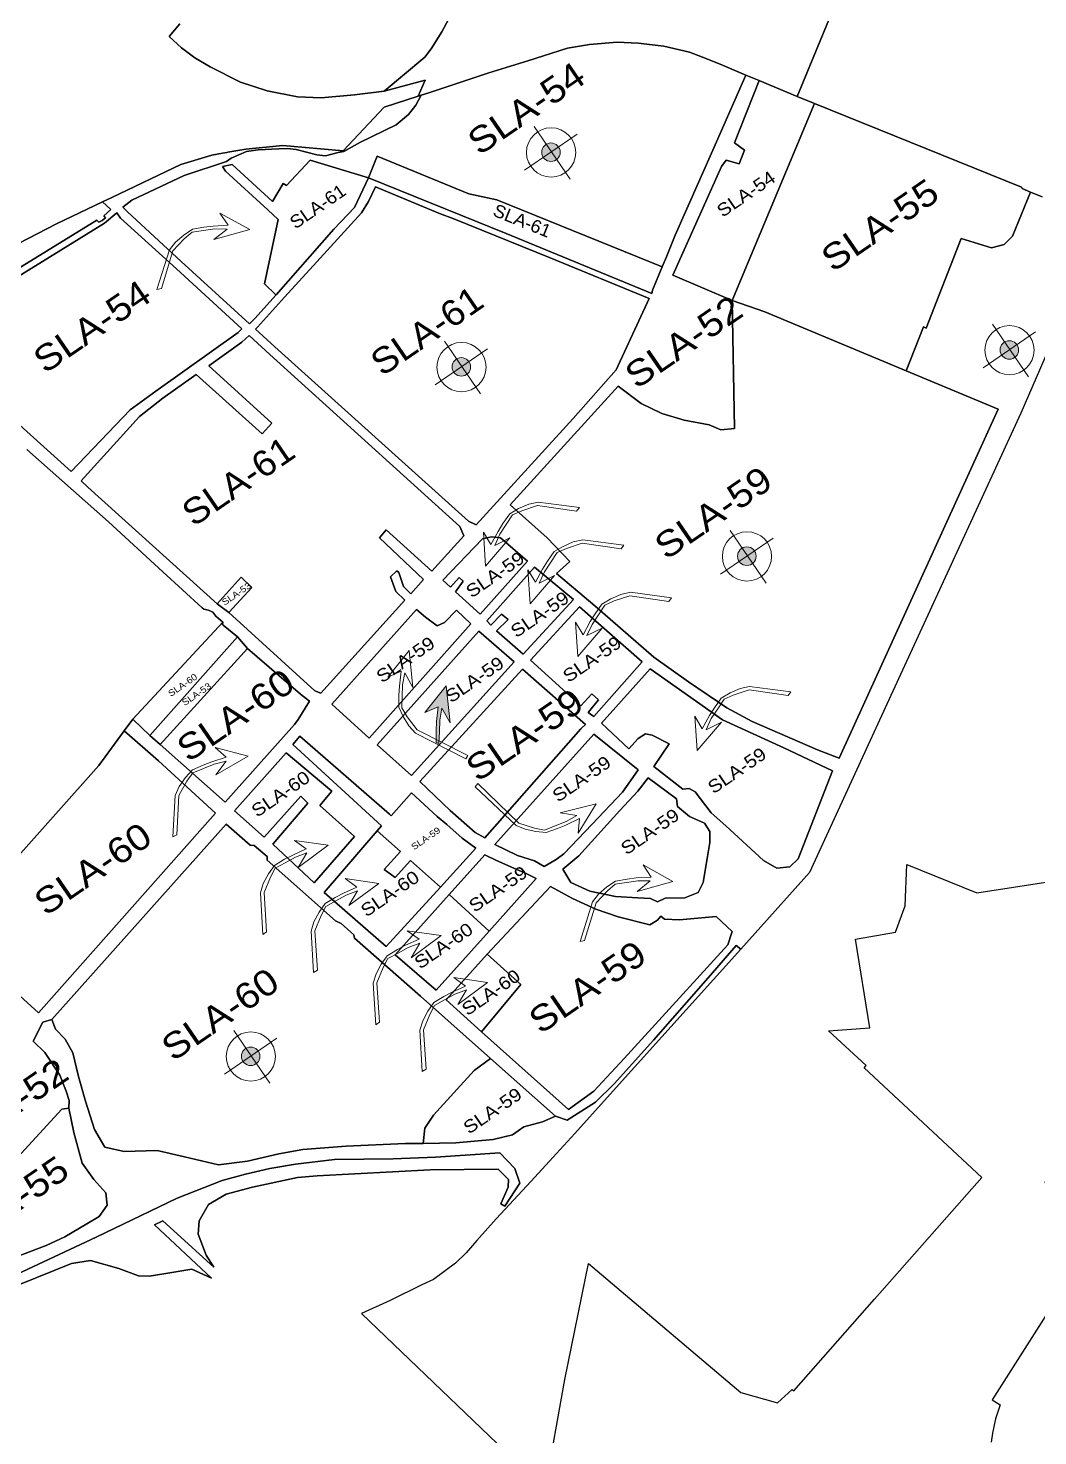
# Model space of a CAD drawing. Header units: metres. Extents: x 263924 to 318888, y 5017073 to 5064560.
# Drawn here: x 289017 to 292786, y 5038411 to 5043666 of the extents above; entities that cross this region are included whole.
import ezdxf

# ---------------------------------------------------------------- set-up
doc = ezdxf.new("R2010")
doc.units = ezdxf.units.M
doc.header["$LTSCALE"] = 38
for name, color, linetype, lineweight in [('1', 7, 'Continuous', 25), ('60', 7, 'Continuous', 13), ('61', 7, 'Continuous', 13)]:
    doc.layers.add(name, color=color, linetype=linetype, lineweight=lineweight)
doc.layers.add('6', color=7, linetype='Continuous')

msp = doc.modelspace()

# ---------------------------------------------------------------- hatches: boundary and pattern name
at = {"layer": '60'}
msp.add_hatch(color=256, dxfattribs=at).paths.add_polyline_path([(290591.66, 5041072.3), (290577.6, 5041210.77), (290497.74, 5041111.3), (290547.35, 5041133.17), (290541.12, 5041077.86), (290539.47, 5041043.57), (290539.63, 5040999.39), (290550.41, 5040996.26), (290551.71, 5041039.43), (290553.02, 5041082.59), (290561.06, 5041128.02)])
at = {"layer": '61'}
for points in [[(290987.99, 5043174.25, 1), (290948.86, 5043231.39, 1)], [(292699.29, 5042436.22, 1), (292660.16, 5042493.36, 1)], [(290653.38, 5042372.94, 1), (290614.25, 5042430.08, 1)], [(291719.25, 5041666.35, 1), (291680.12, 5041723.49, 1)], [(289866.95, 5039799.61, 1), (289827.82, 5039856.75, 1)]]:
    msp.add_hatch(color=256, dxfattribs=at).paths.add_polyline_path(points)

# ---------------------------------------------------------------- linework, layer by layer
at = {"layer": '1'}
for points in [[(292801.72, 5043036.15), (292758.26, 5043054.26), (292728.12, 5043066.85), (292725.12, 5043072.45), (291951.82, 5043384.46), (291887.14, 5043411.46), (292082.69, 5043884.55), (291992.48, 5043926.31), (292026.15, 5043972.61), (292106.07, 5043948.02), (292208.66, 5044192.09), (292269.11, 5044344.23), (292220.13, 5044364.11), (292237.12, 5044400.24), (292281.02, 5044379.59)], [(292082.69, 5043884.55), (291887.14, 5043411.46), (291748.48, 5043469.34), (291745.67, 5043470.52), (291696.5, 5043491.04), (291600.17, 5043531.25), (291533.69, 5043557.91), (291486.26, 5043576.94), (291389.74, 5043598.86), (291293.98, 5043610.25), (291215.37, 5043613.11), (291111.73, 5043604.44), (291030.44, 5043591.43), (290881.7, 5043543.95), (290737.02, 5043498.87), (290512.71, 5043425.1), (290483.83, 5043415.61), (290472.38, 5043411.84), (290498.32, 5043471.87), (290346.17, 5043430.74), (290497.59, 5043558.03), (290520.89, 5043588.59), (290561.18, 5043651.66), (290614.72, 5043751.85)], [(290614.72, 5043751.85), (290561.18, 5043651.66), (290520.89, 5043588.59), (290497.59, 5043558.03), (290346.17, 5043430.74), (290235.02, 5043417.55), (290110.69, 5043406.46), (290022.33, 5043409.36), (289909.08, 5043431.7), (289809.98, 5043464.4), (289695.89, 5043521.14), (289639.32, 5043555.48), (289588.95, 5043593.08), (289543.48, 5043634.56), (289583.02, 5043682.45)], [(289583.02, 5043682.45), (289543.48, 5043634.56), (289588.95, 5043593.08), (289639.32, 5043555.48), (289695.89, 5043521.14), (289809.98, 5043464.4), (289909.08, 5043431.7), (290022.33, 5043409.36), (290110.69, 5043406.46), (290235.02, 5043417.55), (290346.17, 5043430.74)], [(290390.98, 5043305.22), (290436.52, 5043343.28), (290464.22, 5043378.51), (290483.83, 5043415.61), (290512.71, 5043425.1), (290737.02, 5043498.87), (290881.7, 5043543.95), (291030.44, 5043591.43), (291111.73, 5043604.44), (291215.37, 5043613.11), (291293.98, 5043610.25), (291389.74, 5043598.86), (291486.26, 5043576.94), (291533.69, 5043557.91), (291600.17, 5043531.25), (291696.5, 5043491.04), (291572.51, 5043210.13)], [(290346.17, 5043430.74), (290498.32, 5043471.87), (290472.38, 5043411.84), (290345.68, 5043371.36), (290192.97, 5043208.33), (289966.9, 5043228.21), (289829.73, 5043213.77), (289762.39, 5043202.46), (289758.34, 5043201.78), (289742.14, 5043199.06), (289702.46, 5043192.38), (289586.37, 5043156.55), (289329.11, 5043033.94), (289294.01, 5043017.21), (289122.09, 5042935.27), (288590.27, 5042661.12)], [(289832.05, 5043205.43), (289774.56, 5043180.49), (289757.58, 5043168.64), (289599.1, 5043115.6), (289403.56, 5043023.95), (289370.11, 5042997.17), (289387.69, 5042979.92), (289588.35, 5042794.85), (289843.26, 5042562.09), (289862.4, 5042581.92), (289942.32, 5042670.28), (290158.4, 5042915.58), (290234.76, 5042996.14), (290287.12, 5043107.64), (290801.45, 5042899.47), (291344.74, 5042676.05), (291347.99, 5042687.33), (291384.1, 5042775.03), (291399.6, 5042812.67), (291432.68, 5042893), (291572.51, 5043210.13), (291696.5, 5043491.04), (291745.67, 5043470.52), (291653.3, 5043238.11), (291690.84, 5043210.37)], [(288896.18, 5042717.56), (289272.85, 5042949.28), (289280.06, 5042941.55), (289293.44, 5042948.25), (289305.27, 5042958.55), (289298.58, 5042965.24), (289325.31, 5042988.95), (289294.01, 5043017.21), (289329.11, 5043033.94), (289586.37, 5043156.55), (289702.46, 5043192.38), (289742.14, 5043199.06), (289758.34, 5043201.78), (289762.39, 5043202.46), (289829.73, 5043213.77), (289966.9, 5043228.21), (290192.97, 5043208.33), (290345.68, 5043371.36), (290472.38, 5043411.84), (290483.83, 5043415.61), (290464.22, 5043378.51), (290436.52, 5043343.28), (290390.98, 5043305.22), (290254.51, 5043239.44), (290195.2, 5043206.08), (290173.74, 5043201.23), (290126.51, 5043189.62), (290094.58, 5043192.82), (290017.27, 5043212.83), (289984.66, 5043216.53), (289953.06, 5043215.69), (289875.75, 5043211.99), (289832.05, 5043205.43)], [(291572.51, 5043210.13), (291432.68, 5042893), (291399.6, 5042812.67), (291384.1, 5042775.03), (290766.4, 5043025.29), (290661.25, 5043047.4), (290319.88, 5043187.7), (290287.12, 5043107.64), (290069.06, 5043172.84), (289980.76, 5043078.25), (289968.29, 5043085.53), (289929.34, 5043019.52), (289778.71, 5043157.25), (289741.83, 5043149.97), (289753.77, 5043132.3), (289911.68, 5042987.3), (289950.11, 5042951.44), (289899.21, 5042711.33), (289939.73, 5042672.36), (289942.32, 5042670.28), (289862.4, 5042581.92), (289843.26, 5042562.09), (289588.35, 5042794.85), (289387.68, 5042979.92), (289370.11, 5042997.17), (289403.56, 5043023.95), (289599.1, 5043115.6), (289757.58, 5043168.64), (289774.56, 5043180.49), (289832.05, 5043205.43), (289875.75, 5043211.99), (289953.06, 5043215.69), (289984.66, 5043216.53), (290017.27, 5043212.83), (290094.58, 5043192.82), (290126.51, 5043189.62), (290173.74, 5043201.23), (290195.2, 5043206.08), (290254.51, 5043239.44), (290390.98, 5043305.22)], [(291690.84, 5043210.37), (291670.6, 5043159.98), (291622.23, 5043172.82), (291605.14, 5043149.5), (291424.01, 5042743.6), (291645.53, 5042648.93), (291653.3, 5042171.68), (291602.03, 5042167.02), (291558.53, 5042185.67), (291465.3, 5042202.77), (291382.96, 5042227.64), (291305.27, 5042264.95), (291219.08, 5042329.01), (290815.93, 5041886.13), (290954.14, 5041762.83), (291039.42, 5041675.36), (290989.44, 5041630.28), (291132.81, 5041509.43), (291351.88, 5041318.22), (291482.4, 5041226.5), (291625.33, 5041128.56), (291720.11, 5041077.26), (291964.04, 5040971.55), (292044.84, 5040940.46), (292638.35, 5042243.19), (292294.93, 5042386.29), (292358.93, 5042551), (292368.84, 5042545.66), (292499.9, 5042881.17), (292613.49, 5042846.36), (292660.1, 5042858.8), (292691.18, 5042889.89), (292758.26, 5043054.26), (292801.72, 5043036.15)], [(292865.96, 5042558.99), (292722.12, 5042228.37), (292244.95, 5041190.64), (291934.04, 5040513.89), (291676.76, 5040228.04)], [(289011.14, 5042092.85), (289317.18, 5041823.03), (289519.43, 5041636.69), (289666.88, 5041502.75), (289672.89, 5041497.75), (289689.36, 5041494), (289705.51, 5041485.55), (289717.5, 5041471.6), (289743.56, 5041448.38)], [(289375.39, 5041043.18), (289407.4, 5041086.86), (289470.35, 5041025.96), (289509.19, 5040991.76), (289751.57, 5040777.23), (290011.04, 5041066.38), (290025.02, 5041085.04), (290067.41, 5041153.34), (290032.79, 5041179.86), (289835.47, 5041350.87), (289798.18, 5041394.39), (289744.97, 5041437.72), (289741.87, 5041440.3), (289743.56, 5041448.38), (289717.5, 5041471.6), (289705.51, 5041485.55), (289689.36, 5041494), (289672.89, 5041497.75), (289666.88, 5041502.75), (289519.44, 5041636.69), (289317.19, 5041823.03), (289011.14, 5042092.85)], [(289743.56, 5041448.38), (289407.4, 5041086.86), (289375.39, 5041043.18), (289280.81, 5040913.61), (288818.11, 5040395.33)], [(288735.17, 5040280.32), (289055.51, 5039990.61), (289715.83, 5040735.25), (289502.97, 5040931.13), (289375.39, 5041043.18)], [(295595.13, 5041030.52), (294841.65, 5039850.25), (294790.88, 5039893.38), (294474.79, 5040096.8), (294407.81, 5039954.66), (294055.32, 5039394.26), (293742.52, 5039593.63), (293733.18, 5039579.31), (293600.79, 5039663.12), (293384.67, 5039323.76), (293222.72, 5039431.91), (293050.92, 5039289.99), (292873.43, 5039423.85), (292812.25, 5039357.89), (292887.7, 5039292.02), (293036.65, 5039206.7), (292615.21, 5038545.92), (292645.02, 5038526.78), (292628.43, 5038474.65), (292616.44, 5038421.27), (292612.35, 5038387.16)], [(291676.76, 5040228.04), (291660, 5040241.22), (291554.72, 5040121.4), (291351.81, 5039888.19), (291203.95, 5039724.94), (291134.43, 5039656.58), (291028.36, 5039589.43), (290985.21, 5039605.08), (290742.83, 5039819.61), (290481.81, 5040052.8), (290234.72, 5040268.84), (290232.82, 5040281.25), (290185.15, 5040323.88), (290163.57, 5040333.21), (289908.44, 5040559.71), (289908.97, 5040574.24), (289860.82, 5040614.49), (289844.92, 5040616.1), (289756.23, 5040694.84), (289105.23, 5039965.74), (289071.77, 5039955.5), (289035.72, 5039885.04), (289078.92, 5039842.84), (289135.15, 5039758.1), (289158.61, 5039697.85), (289170.02, 5039662.8), (289168.86, 5039635.04), (289141.97, 5039630.4), (288879.58, 5039345.6)], [(292576.7, 5039375.53), (292137.83, 5039785.61), (292145.68, 5039794.32), (292005.1, 5039923.29), (292158.99, 5039934.71), (292105.3, 5040265.61), (292254.56, 5040291.34), (292290.26, 5040390.34), (292297.05, 5040544.34), (292558.96, 5040438.34), (292952.35, 5040499.05)], [(289182.91, 5039841.38), (289204.66, 5039752.77), (289231.08, 5039661.05), (289263.7, 5039555.34), (289302.55, 5039488.49), (289375.57, 5039472.94), (289498.31, 5039476.05), (289600.86, 5039452.73), (289726.71, 5039423.2), (289835.52, 5039437.11), (289952.04, 5039463.56), (290042.11, 5039480.72), (290203.7, 5039493.15), (290424.32, 5039502.48), (290491.13, 5039502.48), (290613.87, 5039505.59), (290752.15, 5039518.03), (290825.18, 5039535.13), (290867.13, 5039564.66), (290937.04, 5039583.32), (290985.21, 5039605.08), (291028.36, 5039589.43), (291134.43, 5039656.58), (291203.95, 5039724.94), (291351.81, 5039888.19), (291554.72, 5040121.4), (291660, 5040241.22), (291676.76, 5040228.04), (291178.35, 5039674.25), (291057.9, 5039540.42), (290975.46, 5039450.03), (290894.46, 5039362.02), (290763.46, 5039221.02), (290691.46, 5039140.02), (290652.46, 5039095.02), (290612.46, 5039056.02), (290530.46, 5038995.02), (290486.46, 5038975.02), (290368.46, 5038917.01), (290261.46, 5038868.01)], [(288906.25, 5039054.45), (289084.15, 5039122.3), (289153.47, 5039154.02), (289235.55, 5039202.75), (289281.83, 5039229.96), (289311.8, 5039272.84), (289306.29, 5039318.43), (289261.86, 5039367.8), (289218.31, 5039429.77), (289187.4, 5039544.12), (289168.86, 5039635.04), (289170.02, 5039662.8), (289158.61, 5039697.85), (289135.15, 5039758.1), (289078.92, 5039842.84), (289035.72, 5039885.04), (289071.77, 5039955.5), (289105.23, 5039965.74), (289119.21, 5039929.99), (289154.95, 5039892.68), (289182.91, 5039841.38)], [(290537.38, 5039451.51), (290378.96, 5039445.92), (290159.82, 5039443.13), (290014.66, 5039424.97), (289918.35, 5039409.6), (289827.62, 5039388.65), (289740.38, 5039364.91), (289572.89, 5039298.56), (289270, 5039153.29), (288835.91, 5038950.76), (288685.86, 5038896.98), (288526.04, 5038841.11), (288359.94, 5038810.38), (288232.92, 5038797.11), (288050.77, 5038804.1), (287349.38, 5038853.68), (286954.37, 5038901.87), (286678.7, 5038929.11), (286351.38, 5038942.38), (286141.31, 5038986.38)], [(286351.38, 5038942.38), (286678.7, 5038929.11), (286954.37, 5038901.87), (287349.38, 5038853.68), (288050.77, 5038804.1), (288232.92, 5038797.11), (288359.94, 5038810.38), (288526.04, 5038841.11), (288685.86, 5038896.98), (288835.91, 5038950.76), (289270, 5039153.29), (289572.89, 5039298.56), (289740.38, 5039364.91), (289827.62, 5039388.65), (289918.35, 5039409.6), (290014.66, 5039424.97), (290159.82, 5039443.13), (290378.96, 5039445.92), (290537.38, 5039451.51), (290777.46, 5039468.27), (290833.29, 5039409.6)], [(288984.56, 5038976.6), (289177.88, 5039054.12), (289249.76, 5039066), (289355.14, 5039035.96), (289429.12, 5039008.03), (289469.6, 5039007.33), (289560.32, 5039022), (289627.32, 5039033.17), (289700.6, 5039000.34), (289487.74, 5039198.69), (289519.15, 5039214.05), (289709.68, 5039041.55), (289681.76, 5039086.25), (289651.05, 5039163.77), (289655.24, 5039214.05), (289690.13, 5039274.81), (289755.74, 5039313.23), (289854.14, 5039339.77), (290022.33, 5039375.38), (290095.61, 5039381.67), (290517.14, 5039404.02), (290771.18, 5039406.81), (290810.26, 5039368.4), (290808.87, 5039339.76), (290781.65, 5039277.61), (290795.61, 5039269.23), (290852.83, 5039354.43), (290833.29, 5039409.6), (290777.46, 5039468.27), (290537.38, 5039451.51)], [(290833.29, 5039409.6), (290852.83, 5039354.43), (290795.61, 5039269.23), (290781.65, 5039277.61), (290808.87, 5039339.76), (290810.26, 5039368.4), (290771.18, 5039406.81), (290517.14, 5039404.02), (290095.61, 5039381.67), (290022.33, 5039375.38), (289854.14, 5039339.77), (289755.74, 5039313.23), (289690.13, 5039274.81), (289655.24, 5039214.05), (289651.05, 5039163.77), (289681.76, 5039086.25), (289709.68, 5039041.55), (289519.15, 5039214.05), (289487.74, 5039198.69), (289700.6, 5039000.34), (289627.32, 5039033.17), (289560.32, 5039022), (289469.6, 5039007.33), (289429.12, 5039008.03), (289355.14, 5039035.96), (289249.76, 5039066), (289177.88, 5039054.12), (288984.56, 5038976.6)], [(290946.78, 5038211.26), (291020.66, 5038622.02), (291108.46, 5039054.92), (291677.66, 5038572.52), (291814.02, 5038534.31), (291868.67, 5038584.73), (291874.97, 5038579.33), (292176.86, 5038921.43), (292576.7, 5039375.53)], [(290261.46, 5038868.01), (290946.78, 5038211.26)]]:
    msp.add_lwpolyline(points, dxfattribs=at)
for points in [[(291951.82, 5043384.46), (291645.53, 5042648.93), (291424.01, 5042743.6), (291605.14, 5043149.5), (291622.23, 5043172.82), (291670.6, 5043159.98), (291690.84, 5043210.37), (291653.3, 5043238.11), (291745.67, 5043470.52), (291748.48, 5043469.34), (291887.14, 5043411.46)], [(292691.18, 5042889.89), (292660.1, 5042858.8), (292613.49, 5042846.36), (292499.9, 5042881.17), (292368.84, 5042545.66), (292358.93, 5042551), (292294.93, 5042386.29), (291766.72, 5042606.96), (291645.53, 5042648.93), (291951.82, 5043384.46), (292725.12, 5043072.45), (292728.12, 5043066.85), (292758.26, 5043054.26)], [(290287.12, 5043107.64), (290234.76, 5042996.14), (290158.4, 5042915.58), (289942.32, 5042670.28), (289939.73, 5042672.36), (289899.21, 5042711.33), (289950.11, 5042951.44), (289911.68, 5042987.3), (289753.77, 5043132.3), (289741.83, 5043149.97), (289778.71, 5043157.25), (289929.34, 5043019.52), (289968.29, 5043085.53), (289980.76, 5043078.25), (290069.06, 5043172.84)], [(290287.12, 5043107.64), (290319.88, 5043187.7), (290661.25, 5043047.4), (290766.4, 5043025.29), (291384.1, 5042775.03), (291347.99, 5042687.33), (291344.74, 5042676.05), (290801.45, 5042899.47)], [(290552.64, 5042973.79), (290313.02, 5043073.85), (290287.02, 5043019.33), (290261.42, 5042976.65), (290094.28, 5042793.35), (289973.82, 5042661.27), (289872.94, 5042549.28), (289865.3, 5042541.97), (289937.65, 5042475.91), (290660.68, 5041825.75), (290688.73, 5041811.72), (291051.8, 5042209.29), (291212.3, 5042390.15), (291335.41, 5042656.77), (290965.58, 5042808.52), (290605.62, 5042954.56)], [(291051.8, 5042209.29), (290688.73, 5041811.72), (290660.68, 5041825.75), (289937.65, 5042475.91), (289865.3, 5042541.97), (289872.94, 5042549.28), (289973.82, 5042661.27), (290094.28, 5042793.35), (290261.42, 5042976.65), (290287.02, 5043019.33), (290313.02, 5043073.85), (290552.64, 5042973.79), (290605.62, 5042954.56), (290965.58, 5042808.52), (291335.41, 5042656.77), (291212.3, 5042390.15)], [(289305.27, 5042958.55), (289293.44, 5042948.25), (289280.06, 5042941.55), (289272.85, 5042949.28), (288896.18, 5042717.56), (288617.8, 5042543.51), (288585.59, 5042532.03), (288492.25, 5042610.68), (288526.76, 5042628.87), (288590.27, 5042661.12), (289122.09, 5042935.27), (289294.01, 5043017.21), (289325.31, 5042988.95), (289298.58, 5042965.24)], [(289493.34, 5042310.96), (289801.05, 5042530.33), (289813.9, 5042543.95), (289570.79, 5042767.23), (289361.51, 5042956.25), (289347.98, 5042976.57), (289302.19, 5042938.46), (288794.81, 5042625.38), (288770.11, 5042619.2), (288643.01, 5042537.84), (288637.39, 5042529.71), (288638.05, 5042496.17), (288664.54, 5042463.43), (288729.99, 5042407.3), (288779.85, 5042368.33), (289177.31, 5042010.64), (289398.08, 5042241.37)], [(289398.08, 5042241.37), (289177.31, 5042010.64), (288779.85, 5042368.33), (288729.99, 5042407.3), (288664.54, 5042463.43), (288638.05, 5042496.17), (288637.39, 5042529.71), (288643.01, 5042537.84), (288770.11, 5042619.2), (288794.81, 5042625.38), (289302.19, 5042938.46), (289347.98, 5042976.57), (289361.51, 5042956.25), (289570.79, 5042767.23), (289813.9, 5042543.95), (289801.05, 5042530.33), (289493.34, 5042310.96)], [(292638.35, 5042243.19), (292044.84, 5040940.46), (291964.04, 5040971.55), (291720.11, 5041077.26), (291625.33, 5041128.56), (291482.4, 5041226.5), (291351.88, 5041318.22), (291132.81, 5041509.43), (290989.44, 5041630.28), (291039.42, 5041675.36), (290954.14, 5041762.83), (290815.93, 5041886.13), (291219.08, 5042329.01), (291305.27, 5042264.95), (291382.96, 5042227.64), (291465.3, 5042202.77), (291558.53, 5042185.67), (291602.03, 5042167.02), (291653.3, 5042171.68), (291645.53, 5042648.93), (291766.72, 5042606.96), (292294.93, 5042386.29)], [(289918.95, 5042447.84), (289841.34, 5042519.03), (289814.72, 5042493.54), (289690.64, 5042406.06), (289926.47, 5042191.03), (289889.74, 5042151.95), (289644.31, 5042373.41), (289519.09, 5042285.13), (289432.8, 5042216.29), (289215.12, 5041975.85), (289239.54, 5041952.04), (289722.6, 5041517.04), (289766.24, 5041484.3), (290087.24, 5041192.74), (290109.05, 5041183.38), (290423.07, 5041530.79), (290388.88, 5041563.47), (290369.49, 5041617.51), (290393.03, 5041640.37), (290399.95, 5041634.13), (290417.95, 5041582.17), (290444.8, 5041554.82), (290492.39, 5041607.47), (290328.77, 5041763.38), (290353.7, 5041793.01), (290523.55, 5041638.65), (290643.54, 5041771.18), (290627.96, 5041805.48)], [(289918.95, 5042447.84), (290627.96, 5041805.48), (290643.54, 5041771.18), (290523.55, 5041638.65), (290353.7, 5041793.01), (290328.77, 5041763.38), (290492.39, 5041607.47), (290444.8, 5041554.82), (290417.95, 5041582.17), (290399.95, 5041634.13), (290393.03, 5041640.37), (290369.49, 5041617.51), (290388.88, 5041563.47), (290423.07, 5041530.79), (290109.05, 5041183.38), (290087.24, 5041192.74), (289766.24, 5041484.3), (289851.94, 5041577.85), (289811.43, 5041616.82), (289722.6, 5041517.04), (289239.54, 5041952.04), (289215.12, 5041975.85), (289432.8, 5042216.29), (289519.09, 5042285.13), (289644.31, 5042373.41), (289889.74, 5042151.95), (289926.47, 5042191.03), (289690.64, 5042406.06), (289814.72, 5042493.54), (289841.34, 5042519.03)], [(290713.31, 5041759.72), (290564.16, 5041605.81), (290593.11, 5041579.42), (290626.29, 5041614.78), (290640.67, 5041601.96), (290612.46, 5041561.78), (290703.99, 5041478.34), (290881.11, 5041675.77), (290780.12, 5041762.83), (290745.94, 5041767.49)], [(290881.11, 5041675.77), (290703.99, 5041478.34), (290612.46, 5041561.78), (290640.67, 5041601.96), (290626.29, 5041614.78), (290593.11, 5041579.42), (290564.16, 5041605.81), (290713.31, 5041759.72), (290745.94, 5041767.49), (290780.12, 5041762.83)], [(290906.78, 5041653.35), (290728.46, 5041453.55), (290744.07, 5041437.11), (290783.52, 5041479.04), (290808.17, 5041458.49), (290765.44, 5041416.55), (290864.05, 5041328.58), (291052.23, 5041533.31)], [(291052.23, 5041533.31), (290864.05, 5041328.58), (290765.44, 5041416.55), (290808.17, 5041458.49), (290783.52, 5041479.04), (290744.07, 5041437.11), (290728.46, 5041453.55), (290906.78, 5041653.35)], [(289851.94, 5041577.85), (289766.24, 5041484.3), (289722.6, 5041517.04), (289811.43, 5041616.82)], [(290150.87, 5041142.55), (290289.15, 5041015.08), (290669.81, 5041442.58), (290615.43, 5041493.88), (290570.37, 5041447.25), (290543.96, 5041434.81), (290500.45, 5041467.46), (290466.27, 5041495.44)], [(290500.45, 5041467.46), (290543.96, 5041434.81), (290570.37, 5041447.25), (290615.43, 5041493.88), (290669.81, 5041442.58), (290289.15, 5041015.08), (290150.87, 5041142.55), (290466.27, 5041495.44)], [(291074.45, 5041506.22), (290892.14, 5041306.68), (291080.56, 5041136.52), (291120.94, 5041180.59), (291145.41, 5041158.56), (291107.48, 5041112.04), (291124.61, 5041098.57), (291128.28, 5041096.12), (291309.36, 5041300.56)], [(291309.36, 5041300.56), (291128.28, 5041096.12), (291124.61, 5041098.57), (291107.48, 5041112.04), (291145.41, 5041158.56), (291120.94, 5041180.59), (291080.56, 5041136.52), (290892.14, 5041306.68), (291074.45, 5041506.22)], [(289798.18, 5041394.39), (289470.35, 5041025.96), (289407.4, 5041086.86), (289743.56, 5041448.38), (289741.87, 5041440.3), (289744.97, 5041437.72)], [(289835.47, 5041350.87), (289509.19, 5040991.76), (289470.35, 5041025.96), (289798.18, 5041394.39)], [(290699.33, 5041414.6), (290320.22, 5040990.21), (290447.63, 5040876.72), (290831.39, 5041301.12)], [(290831.39, 5041301.12), (290447.63, 5040876.72), (290320.22, 5040990.21), (290699.33, 5041414.6)], [(290011.04, 5041066.38), (289751.57, 5040777.23), (289509.19, 5040991.76), (289835.47, 5041350.87), (290032.79, 5041179.86), (290067.41, 5041153.34), (290025.02, 5041085.04)], [(290862.47, 5041273.14), (290478.7, 5040853.4), (290592.12, 5040746.14), (290685.34, 5040663.74), (290721.08, 5040643.54), (291079.99, 5041050.83), (291097.08, 5041066.38)], [(291079.99, 5041050.83), (290721.08, 5040643.54), (290685.34, 5040663.74), (290592.12, 5040746.14), (290478.7, 5040853.4), (290862.47, 5041273.14), (291097.08, 5041066.38)], [(291338.72, 5041274.85), (291157.64, 5041071.64), (291259.2, 5040976.15), (291293.45, 5041014.1), (291321.59, 5041031.24), (291346.06, 5041026.34), (291409.69, 5040994.52), (291352.18, 5040910.05), (291461.07, 5040825.58), (291484.32, 5040828.03), (291506.34, 5040815.78), (291566.29, 5040737.44), (291621.88, 5040688.1), (291761.83, 5040558.69), (291811.87, 5040530.44), (291860.63, 5040535.58), (291891.43, 5040565.11), (292019.75, 5040893.78), (291837.91, 5040979.83), (291609.11, 5041083.88)], [(291609.11, 5041083.88), (291837.91, 5040979.83), (292019.75, 5040893.78), (291891.43, 5040565.11), (291860.63, 5040535.58), (291811.87, 5040530.44), (291761.83, 5040558.69), (291621.88, 5040688.1), (291566.29, 5040737.44), (291506.34, 5040815.78), (291484.32, 5040828.03), (291461.07, 5040825.58), (291352.18, 5040910.05), (291409.69, 5040994.52), (291346.06, 5041026.34), (291321.59, 5041031.24), (291293.45, 5041014.1), (291259.2, 5040976.15), (291157.64, 5041071.64), (291338.72, 5041274.85)], [(289715.83, 5040735.25), (289055.51, 5039990.61), (288735.17, 5040280.32), (288818.11, 5040395.33), (289280.81, 5040913.61), (289375.39, 5041043.18), (289502.97, 5040931.13)], [(290555.51, 5040459.34), (290688.45, 5040604.67), (290637.18, 5040641.98), (290579.69, 5040693.28), (290543.96, 5040722.82), (290447.63, 5040811.43), (290371.5, 5040725.93), (290365.28, 5040732.15), (290031.23, 5041022.85), (290004.82, 5040991.76), (290335.76, 5040688.62), (290319.93, 5040670.26), (290121.35, 5040439.89), (290352.85, 5040237.79)], [(290365.28, 5040732.15), (290371.5, 5040725.93), (290447.63, 5040811.43), (290543.96, 5040722.82), (290579.69, 5040693.28), (290637.18, 5040641.98), (290688.45, 5040604.67), (290555.51, 5040459.34), (290444.39, 5040558.83), (290386.32, 5040496.1), (290345.87, 5040525.46), (290406.98, 5040592.33), (290319.93, 5040670.26), (290335.76, 5040688.62), (290004.82, 5040991.76), (290031.23, 5041022.85)], [(291128.15, 5041030.62), (290758.37, 5040618.66), (290843.82, 5040578.24), (290907.52, 5040558.03), (290943.26, 5040536.27), (290988.32, 5040562.7), (291016.28, 5040584.46), (291121.94, 5040694.84), (291235.35, 5040814.54), (291264.88, 5040856.51), (291294.4, 5040896.93)], [(290988.32, 5040562.7), (290943.26, 5040536.27), (290907.52, 5040558.03), (290843.82, 5040578.24), (290758.37, 5040618.66), (291128.15, 5041030.62), (291294.4, 5040896.93), (291264.88, 5040856.51), (291235.35, 5040814.54), (291121.94, 5040694.84), (291016.28, 5040584.46)], [(290150.87, 5040817.65), (289979.96, 5040960.67), (289787.3, 5040744.58), (289897.61, 5040646.65), (290034.34, 5040798.99), (290060.75, 5040772.57), (289930.24, 5040620.22), (290084.06, 5040475.64), (290234.77, 5040648.2), (290105.81, 5040764.79)], [(290150.87, 5040817.65), (290105.81, 5040764.79), (290234.77, 5040648.2), (290084.06, 5040475.64), (289930.24, 5040620.22), (290060.75, 5040772.57), (290034.34, 5040798.99), (289897.61, 5040646.65), (289787.3, 5040744.58), (289979.96, 5040960.67)], [(291437.34, 5040789.66), (291331.69, 5040867.39), (291292.84, 5040817.65), (291226.03, 5040746.14), (291072.22, 5040576.69), (291013.18, 5040526.94), (291042.7, 5040477.2), (291114.17, 5040444.55), (291208.94, 5040424.34), (291292.84, 5040419.68), (291339.45, 5040416.57), (291365.87, 5040404.13), (291395.39, 5040418.12), (291468.41, 5040419.68), (291518.13, 5040439.89), (291536.77, 5040477.2), (291561.63, 5040626.43), (291561.63, 5040666.85), (291541.44, 5040697.95), (291485.5, 5040722.82), (291440.44, 5040760.13)], [(291395.39, 5040418.12), (291365.87, 5040404.13), (291339.45, 5040416.57), (291292.84, 5040419.68), (291208.94, 5040424.34), (291114.17, 5040444.55), (291042.7, 5040477.2), (291013.18, 5040526.94), (291072.22, 5040576.69), (291226.03, 5040746.14), (291292.84, 5040817.65), (291331.69, 5040867.39), (291437.34, 5040789.66), (291440.44, 5040760.13), (291485.5, 5040722.82), (291541.44, 5040697.95), (291561.63, 5040666.85), (291561.63, 5040626.43), (291536.77, 5040477.2), (291518.13, 5040439.89), (291468.41, 5040419.68)], [(290042.11, 5039480.72), (289952.04, 5039463.56), (289835.52, 5039437.11), (289726.71, 5039423.2), (289600.86, 5039452.73), (289498.31, 5039476.05), (289375.57, 5039472.94), (289302.55, 5039488.49), (289263.7, 5039555.34), (289231.08, 5039661.05), (289204.66, 5039752.77), (289182.91, 5039841.38), (289154.95, 5039892.68), (289119.21, 5039929.99), (289105.23, 5039965.74), (289756.23, 5040694.84), (289844.92, 5040616.1), (289860.82, 5040614.49), (289908.97, 5040574.24), (289908.44, 5040559.71), (290163.57, 5040333.21), (290185.15, 5040323.88), (290232.82, 5040281.25), (290234.72, 5040268.84), (290481.81, 5040052.8), (290742.83, 5039819.61), (290682.24, 5039774.53), (290529.97, 5039608.19), (290497.35, 5039560), (290491.13, 5039502.48), (290424.32, 5039502.48), (290203.7, 5039493.15)], [(290345.87, 5040525.46), (290386.32, 5040496.1), (290444.39, 5040558.83), (290555.51, 5040459.34), (290352.85, 5040237.79), (290121.35, 5040439.89), (290319.93, 5040670.26), (290406.98, 5040592.33)], [(290737.54, 5040295.14), (290913.74, 5040491.19), (290878, 5040509.84), (290829.84, 5040530.05), (290764.58, 5040559.59), (290721.08, 5040579.8), (290588.39, 5040431.6), (290387.03, 5040206.7), (290539.3, 5040074.56)], [(290913.74, 5040491.19), (290737.54, 5040295.14), (290588.39, 5040431.6), (290721.08, 5040579.8), (290764.58, 5040559.59), (290829.84, 5040530.05), (290878, 5040509.84)], [(290737.54, 5040295.14), (290539.3, 5040074.56), (290387.03, 5040206.7), (290588.39, 5040431.6)], [(291048.91, 5040416.57), (290966.56, 5040461.65), (290730.4, 5040209.81), (290576.58, 5040038.81), (290709.52, 5039919.82), (291033.37, 5039629.95), (291128.15, 5039698.36), (291241.57, 5039819.61), (291628.44, 5040244.01), (291645.53, 5040293.76), (291584.94, 5040349.72), (291448.21, 5040337.29), (291392.28, 5040340.39), (291378.3, 5040351.28), (291365.87, 5040335.73), (291337.9, 5040318.63), (291219.82, 5040348.17), (291135.92, 5040377.7)], [(291219.82, 5040348.17), (291337.9, 5040318.63), (291365.87, 5040335.73), (291378.3, 5040351.28), (291392.28, 5040340.39), (291448.21, 5040337.29), (291584.94, 5040349.72), (291645.53, 5040293.76), (291628.44, 5040244.01), (291241.57, 5039819.61), (291128.15, 5039698.36), (291033.37, 5039629.95), (290709.52, 5039919.82), (290856.25, 5040096.33), (290730.4, 5040209.81), (290966.56, 5040461.65), (291048.91, 5040416.57), (291135.92, 5040377.7)], [(290856.25, 5040096.33), (290709.52, 5039919.82), (290576.58, 5040038.81), (290730.4, 5040209.81)], [(290613.87, 5039505.59), (290491.13, 5039502.48), (290497.35, 5039560), (290529.97, 5039608.19), (290682.24, 5039774.53), (290742.83, 5039819.61), (290985.21, 5039605.08), (290937.04, 5039583.32), (290867.13, 5039564.66), (290825.18, 5039535.13), (290752.15, 5039518.03)], [(289261.86, 5039367.8), (289306.29, 5039318.43), (289311.8, 5039272.84), (289281.83, 5039229.96), (289235.55, 5039202.75), (289153.47, 5039154.02), (289084.15, 5039122.3), (288906.25, 5039054.45), (288692.63, 5038961.48), (288596.39, 5038920.71), (288594.85, 5038932.33), (288578.05, 5038962.41), (288513.46, 5039019.36), (288374.2, 5039139.66), (288703.42, 5039501.45), (288879.58, 5039345.6), (289141.97, 5039630.4), (289168.86, 5039635.04), (289187.4, 5039544.12), (289218.31, 5039429.77)]]:
    msp.add_lwpolyline(points, close=True, dxfattribs=at)
at = {"layer": '60'}
for points in [[(289710.29, 5042876.58), (289844.34, 5042914.01), (289732.73, 5042975.78), (289762.73, 5042930.6), (289707.16, 5042927.33), (289673.09, 5042923.12), (289629.59, 5042915.45), (289597.64, 5042893.83), (289566.65, 5042866.67), (289544.45, 5042838.19), (289497.46, 5042690.07), (289514.11, 5042694.04), (289557.28, 5042834.61), (289599.66, 5042879.59), (289628.34, 5042904.29), (289671.09, 5042910.35), (289713.85, 5042916.41), (289759.98, 5042916.22)], [(290815.32, 5041763.25), (290724.39, 5041657.87), (290716.01, 5041785.16), (290744.11, 5041738.79), (290770.73, 5041787.68), (290789.04, 5041816.72), (290814.5, 5041852.82), (290847.67, 5041872.52), (290885.43, 5041889), (290920.65, 5041896.97), (291074.68, 5041876.44), (291064, 5041863.07), (290918.42, 5041883.83), (290859.69, 5041864.63), (290825.13, 5041849.2), (290801.44, 5041813.09), (290777.76, 5041776.98), (290758.3, 5041735.15)], [(290981.55, 5041622.37), (290890.62, 5041517), (290882.24, 5041644.28), (290910.34, 5041597.91), (290936.95, 5041646.8), (290955.27, 5041675.84), (290980.73, 5041711.94), (291013.9, 5041731.64), (291051.66, 5041748.13), (291086.88, 5041756.09), (291240.91, 5041735.56), (291230.23, 5041722.19), (291084.65, 5041742.96), (291025.92, 5041723.75), (290991.36, 5041708.32), (290967.67, 5041672.21), (290943.99, 5041636.1), (290924.53, 5041594.27)], [(291159.55, 5041426.36), (291068.63, 5041320.98), (291060.24, 5041448.27), (291088.35, 5041401.9), (291114.96, 5041450.79), (291133.27, 5041479.83), (291158.73, 5041515.93), (291191.9, 5041535.63), (291229.66, 5041552.11), (291264.88, 5041560.08), (291418.92, 5041539.55), (291408.23, 5041526.18), (291262.66, 5041546.94), (291203.92, 5041527.74), (291169.36, 5041512.31), (291145.68, 5041476.2), (291121.99, 5041440.09), (291102.53, 5041398.26)], [(290453.08, 5041204.35), (290439.02, 5041342.82), (290359.15, 5041243.35), (290408.77, 5041265.22), (290402.54, 5041209.91), (290400.89, 5041175.62), (290401.04, 5041131.44), (290416.92, 5041096.28), (290438.4, 5041061.12), (290462.69, 5041034.4), (290650.58, 5040938.73), (290658.26, 5040951.48), (290468.4, 5041046.44), (290431.29, 5041095.85), (290411.83, 5041128.31), (290413.13, 5041171.48), (290414.44, 5041214.64), (290422.48, 5041260.07)], [(290591.66, 5041072.3), (290577.6, 5041210.77), (290497.74, 5041111.3), (290547.35, 5041133.17), (290541.12, 5041077.86), (290539.47, 5041043.57), (290539.63, 5040999.39), (290550.41, 5040996.26), (290551.71, 5041039.43), (290553.02, 5041082.59), (290561.06, 5041128.02)], [(291604.7, 5041075.33), (291513.77, 5040969.95), (291505.38, 5041097.24), (291533.49, 5041050.87), (291560.1, 5041099.76), (291578.42, 5041128.8), (291603.88, 5041164.9), (291637.04, 5041184.6), (291674.8, 5041201.08), (291710.02, 5041209.05), (291864.06, 5041188.52), (291853.38, 5041175.15), (291707.8, 5041195.91), (291649.06, 5041176.71), (291614.51, 5041161.28), (291590.82, 5041125.17), (291567.14, 5041089.06), (291547.67, 5041047.23)], [(289717.53, 5040879.35), (289838.5, 5040948.19), (289715.23, 5040981.02), (289755.29, 5040944.48), (289702.18, 5040927.82), (289670.15, 5040915.47), (289629.81, 5040897.47), (289604.06, 5040868.74), (289580.59, 5040834.88), (289565.97, 5040801.86), (289556.33, 5040646.76), (289571.52, 5040654.65), (289579.29, 5040801.5), (289609.48, 5040855.42), (289631.31, 5040886.34), (289671.31, 5040902.6), (289711.32, 5040918.85), (289756.12, 5040929.86)], [(291002.24, 5040737.05), (291137.45, 5040770.06), (291070.38, 5040661.55), (291074.42, 5040715.62), (291024.36, 5040691.27), (290992.6, 5040678.26), (290950.91, 5040663.64), (290912.46, 5040666.85), (290872.15, 5040675.35), (290838.85, 5040689.31), (290685.89, 5040834.44), (290695.34, 5040845.94), (290848.28, 5040698.72), (290907.26, 5040680.26), (290944.35, 5040672.76), (290984.6, 5040688.41), (291024.85, 5040704.06), (291064.98, 5040726.82)], [(290025.18, 5040533.18), (290137.07, 5040615.96), (290010.77, 5040633.85), (290054.9, 5040602.35), (290004.16, 5040579.47), (289973.83, 5040563.39), (289935.93, 5040540.7), (289913.79, 5040509.1), (289894.53, 5040472.68), (289883.95, 5040438.16), (289892.89, 5040283.02), (289907.03, 5040292.67), (289897.22, 5040439.39), (289920.76, 5040496.52), (289938.74, 5040529.83), (289976.52, 5040550.75), (290014.3, 5040571.66), (290057.47, 5040587.94)], [(291289.71, 5040443.21), (291423.77, 5040480.64), (291312.15, 5040542.41), (291342.15, 5040497.24), (291286.58, 5040493.97), (291252.51, 5040489.76), (291209.01, 5040482.08), (291177.06, 5040460.46), (291146.07, 5040433.31), (291123.88, 5040404.83), (291076.88, 5040256.7), (291093.53, 5040260.67), (291136.71, 5040401.24), (291179.08, 5040446.22), (291207.76, 5040470.92), (291250.51, 5040476.99), (291293.27, 5040483.05), (291339.41, 5040482.86)], [(290214.39, 5040390.56), (290326.27, 5040473.34), (290199.97, 5040491.23), (290244.1, 5040459.73), (290193.36, 5040436.86), (290163.03, 5040420.77), (290125.13, 5040398.08), (290103, 5040366.48), (290083.73, 5040330.06), (290073.15, 5040295.54), (290082.09, 5040140.4), (290096.23, 5040150.05), (290086.42, 5040296.77), (290109.96, 5040353.91), (290127.94, 5040387.21), (290165.72, 5040408.13), (290203.51, 5040429.04), (290246.67, 5040445.32)], [(290446.39, 5040196.06), (290558.28, 5040278.84), (290431.97, 5040296.73), (290476.11, 5040265.23), (290425.36, 5040242.36), (290395.04, 5040226.27), (290357.13, 5040203.58), (290335, 5040171.98), (290315.74, 5040135.56), (290305.16, 5040101.04), (290314.1, 5039945.9), (290328.24, 5039955.55), (290318.42, 5040102.27), (290341.97, 5040159.41), (290359.95, 5040192.71), (290397.73, 5040213.63), (290435.51, 5040234.54), (290478.68, 5040250.82)], [(290620.23, 5040021.04), (290732.11, 5040103.82), (290605.81, 5040121.71), (290649.95, 5040090.21), (290599.2, 5040067.33), (290568.88, 5040051.25), (290530.97, 5040028.56), (290508.84, 5039996.96), (290489.57, 5039960.54), (290479, 5039926.02), (290487.93, 5039770.87), (290502.07, 5039780.52), (290492.26, 5039927.25), (290515.8, 5039984.38), (290533.78, 5040017.69), (290571.56, 5040038.6), (290609.35, 5040059.52), (290652.51, 5040075.79)]]:
    msp.add_lwpolyline(points, close=True, dxfattribs=at)
at = {"layer": '61'}
for p, q in [((290870.21, 5043135.56), (291066.64, 5043270.08)), ((291040.49, 5043102.46), (290905.97, 5043298.9)), ((292581.51, 5042397.53), (292777.94, 5042532.05)), ((292751.79, 5042364.43), (292617.26, 5042560.86)), ((290705.88, 5042301.16), (290571.35, 5042497.59)), ((290535.6, 5042334.25), (290732.03, 5042468.77)), ((291771.75, 5041594.56), (291637.23, 5041791)), ((291601.47, 5041627.66), (291797.9, 5041762.18)), ((289919.45, 5039727.82), (289784.93, 5039924.25)), ((289749.17, 5039760.91), (289945.6, 5039895.44))]:
    msp.add_line(p, q, dxfattribs=at)
for centre, radius in [((290968.94, 5043202.07), 91.94), ((290968.43, 5043202.82), 34.63), ((292680.24, 5042464.04), 91.94), ((290634.33, 5042400.76), 91.94), ((292679.73, 5042464.79), 34.63), ((290633.82, 5042401.51), 34.63), ((291700.2, 5041694.17), 91.94), ((291699.69, 5041694.92), 34.63), ((289847.9, 5039827.42), 91.94), ((289847.39, 5039828.18), 34.63)]:
    msp.add_circle(centre, radius, dxfattribs=at)

# ---------------------------------------------------------------- texts
at = {"layer": '6'}
for s, height, rotation, width, p in [('SLA-54', 96, 34.501, 1.15, (290700.42, 5043188)), ('SLA-54', 48, 34.501, 1.15, (291608.83, 5042957.56)), ('SLA-55', 96, 34.501, 1.15, (292020.51, 5042752.17)), ('SLA-61', 48, 34.501, 1.1, (290014.41, 5042914.08)), ('SLA-61', 48, 337.951, 1.05, (290747.82, 5042967.3)), ('SLA-54', 96, 34.501, 1.15, (289079.04, 5042373.66)), ('SLA-61', 96, 34.501, 1.1, (290338.02, 5042363.65)), ('SLA-52', 96, 34.501, 1.15, (291287.84, 5042316.14)), ('SLA-61', 96, 34.501, 1.1, (289633.81, 5041802.02)), ('SLA-59', 96, 34.501, 1.15, (291398.38, 5041678.34)), ('SLA-59', 48, 34.501, 1.15, (290671.99, 5041536.69)), ('SLA-53', 24, 34.501, 1.15, (289749.98, 5041509.72)), ('SLA-59', 48, 34.501, 1.15, (290838.77, 5041388.28)), ('SLA-59', 48, 34.501, 1.15, (290337.49, 5041219.43)), ('SLA-59', 48, 34.501, 1.15, (291033.86, 5041220.91)), ('SLA-59', 48, 34.501, 1.15, (290595.42, 5041144.94)), ('SLA-60', 96, 34.501, 1.15, (289614.6, 5040922.71)), ('SLA-60', 24, 34.501, 1.15, (289549.53, 5041169.23)), ('SLA-53', 24, 34.501, 1.15, (289601.11, 5041134.88)), ('SLA-59', 96, 34.501, 1.15, (290694.07, 5040849.22)), ('SLA-59', 48, 34.501, 1.15, (291575.04, 5040805.56)), ('SLA-59', 48, 34.501, 1.15, (290994.82, 5040774.35)), ('SLA-60', 48, 34.501, 1.15, (289871.23, 5040718.07)), ('SLA-59', 48, 34.501, 1.15, (291250.36, 5040577.46)), ('SLA-60', 96, 34.501, 1.15, (289082.08, 5040349.06)), ('SLA-59', 24, 34.501, 1.15, (290457.05, 5040596.64)), ('SLA-59', 48, 34.501, 1.15, (290683.05, 5040363.22)), ('SLA-60', 48, 34.501, 1.15, (290279.43, 5040345.84)), ('SLA-60', 48, 34.501, 1.15, (290479.68, 5040151.34)), ('SLA-59', 96, 34.501, 1.15, (290928.79, 5039907.93)), ('SLA-60', 96, 34.501, 1.15, (289557.35, 5039806.14)), ('SLA-60', 48, 34.501, 1.15, (290656.44, 5039977.17)), ('SLA-52', 96, 34.501, 1.15, (288770.55, 5039468.38)), ('SLA-59', 48, 34.501, 1.15, (290662.38, 5039535.47)), ('SLA-55', 96, 34.501, 1.15, (288772.37, 5039104.78))]:
    msp.add_text(s, height=height, rotation=rotation, dxfattribs=dict(at, width=width)).set_placement(p)

doc.saveas('drawing.dxf')
